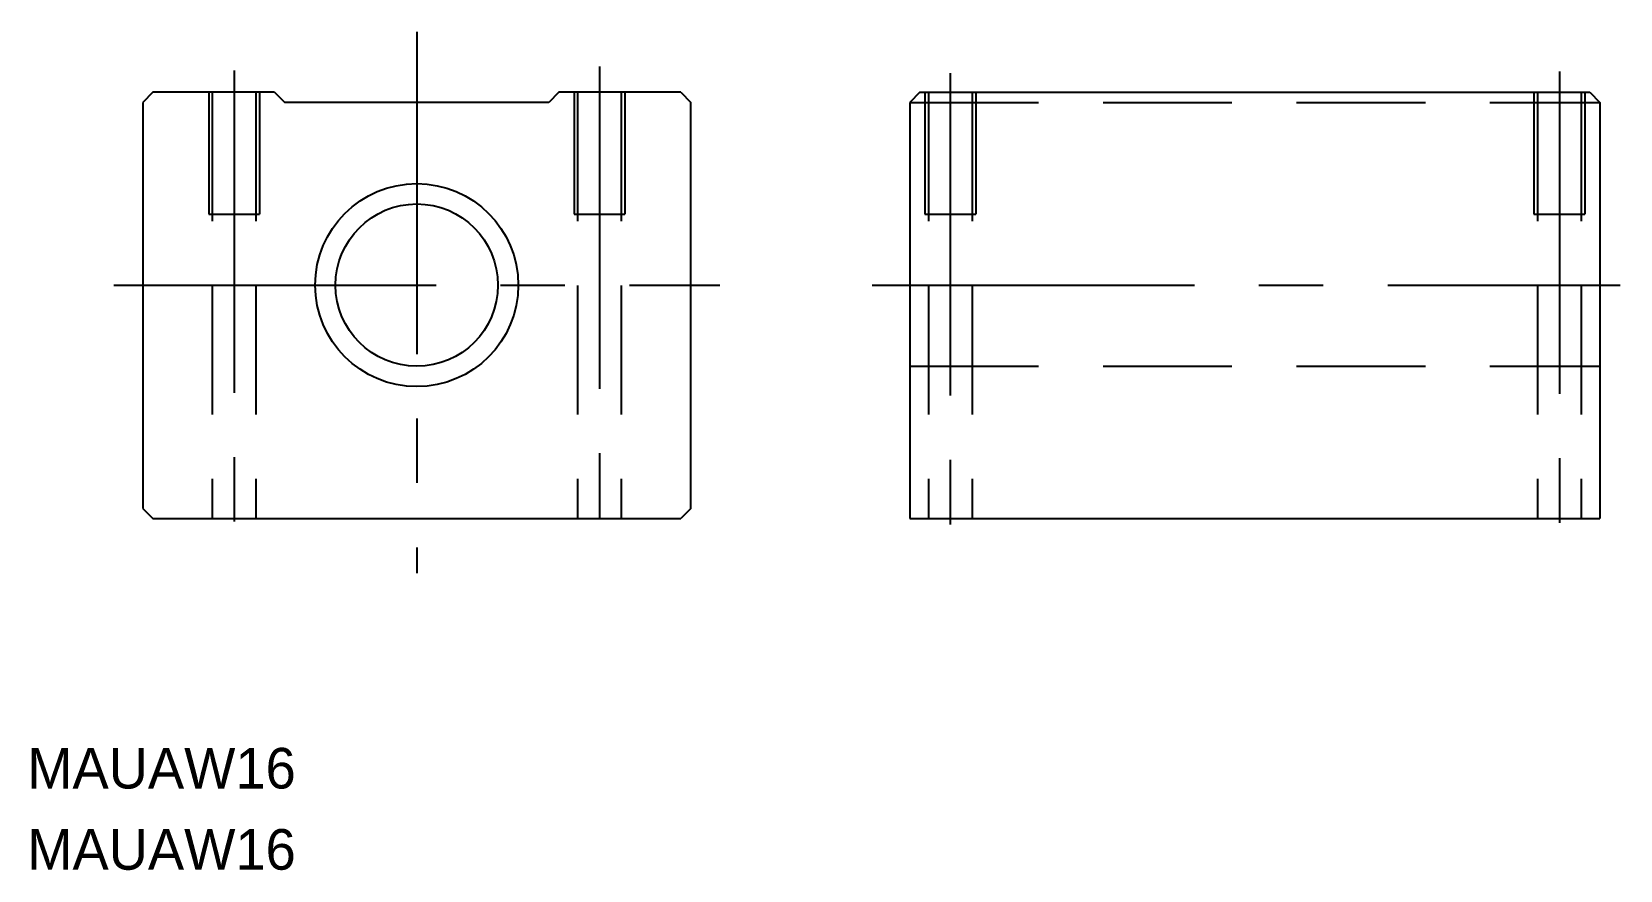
# Model space of a CAD drawing. Extents: x 52 to 208, y 89 to 171.
import ezdxf

# ---------------------------------------------------------------- set-up
doc = ezdxf.new("R2010")
doc.units = 0
doc.linetypes.add('CENTER', pattern=[50.8, 31.75, -6.35, 6.35, -6.35])
doc.linetypes.add('DASHED', pattern=[19.05, 12.7, -6.35])
doc.layers.get('0').update_dxf_attribs({"linetype": 'CONTINUOUS'})
doc.layers.add('CENTER', color=1, linetype='CENTER')

msp = doc.modelspace()

# ---------------------------------------------------------------- linework, layer by layer
for p, q in [((63.76, 165.45), (62.76, 164.45)), ((62.76, 164.45), (62.76, 124.45)), ((75.76, 165.45), (63.76, 165.45)), ((75.76, 165.45), (76.76, 164.45)), ((102.76, 164.45), (76.76, 164.45)), ((103.76, 165.45), (102.76, 164.45)), ((115.76, 165.45), (103.76, 165.45)), ((115.76, 165.45), (116.76, 164.45)), ((116.76, 124.45), (116.76, 164.45)), ((139.32, 165.45), (138.32, 164.45)), ((138.32, 164.45), (138.32, 123.45)), ((139.32, 165.45), (205.32, 165.45)), ((205.32, 165.45), (206.32, 164.45)), ((206.32, 164.45), (206.32, 123.45)), ((62.76, 124.45), (63.76, 123.45)), ((116.76, 124.45), (115.76, 123.45)), ((63.76, 123.45), (115.76, 123.45)), ((138.32, 123.45), (206.32, 123.45))]:
    msp.add_line(p, q)
at = {"color": 3, "linetype": 'DASHED'}
for p, q in [((69.26, 165.45), (69.26, 153.45)), ((69.61, 165.45), (69.61, 123.45)), ((73.91, 165.45), (73.91, 123.45)), ((74.26, 165.45), (74.26, 153.45)), ((105.26, 165.45), (105.26, 153.45)), ((105.61, 165.45), (105.61, 123.45)), ((109.91, 165.45), (109.91, 123.45)), ((110.26, 165.45), (110.26, 153.45)), ((138.32, 164.45), (206.32, 164.45)), ((139.82, 165.45), (139.82, 153.45)), ((140.17, 165.45), (140.17, 123.45)), ((144.47, 165.45), (144.47, 123.45)), ((144.82, 165.45), (144.82, 153.45)), ((199.82, 165.45), (199.82, 153.45)), ((200.17, 165.45), (200.17, 123.45)), ((204.47, 165.45), (204.47, 123.45)), ((204.82, 165.45), (204.82, 153.45)), ((69.26, 153.45), (74.26, 153.45)), ((105.26, 153.45), (110.26, 153.45)), ((139.82, 153.45), (144.82, 153.45)), ((199.82, 153.45), (204.82, 153.45)), ((138.32, 138.45), (206.32, 138.45))]:
    msp.add_line(p, q, dxfattribs=at)
for radius in [10, 8]:
    msp.add_circle((89.76, 146.45), radius)
at = {"layer": 'CENTER', "color": 1, "linetype": 'CENTER'}
for p, q in [((89.76, 171.41), (89.76, 118.06)), ((71.76, 167.6), (71.76, 119.38)), ((107.76, 167.98), (107.76, 119.38)), ((202.32, 167.49), (202.32, 121.66)), ((142.32, 167.32), (142.32, 121.66)), ((59.91, 146.45), (119.62, 146.45)), ((134.61, 146.45), (208.32, 146.45))]:
    msp.add_line(p, q, dxfattribs=at)

# ---------------------------------------------------------------- texts
for p in [(51.39, 96.85), (51.39, 88.85)]:
    msp.add_text('MAUAW16', height=4).set_placement(p)

doc.saveas('drawing.dxf')
